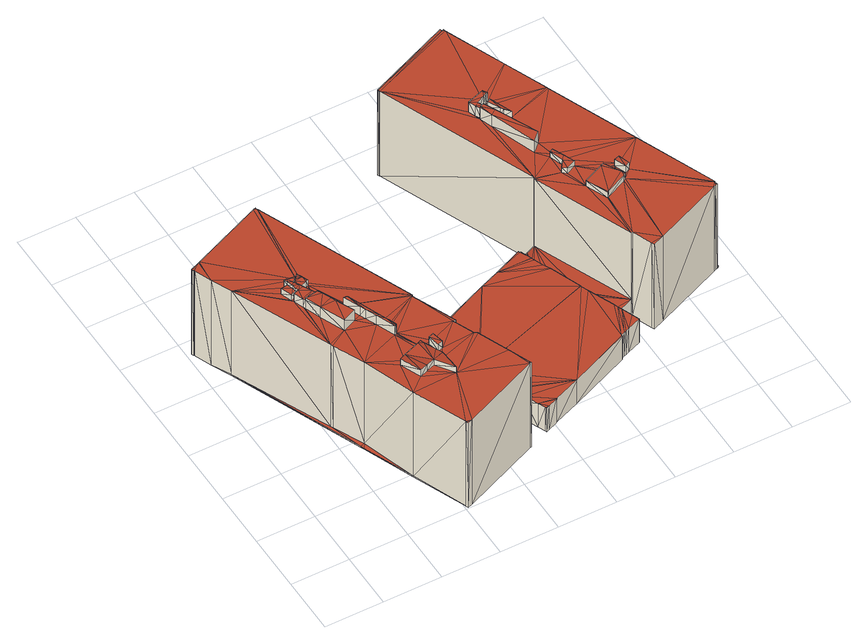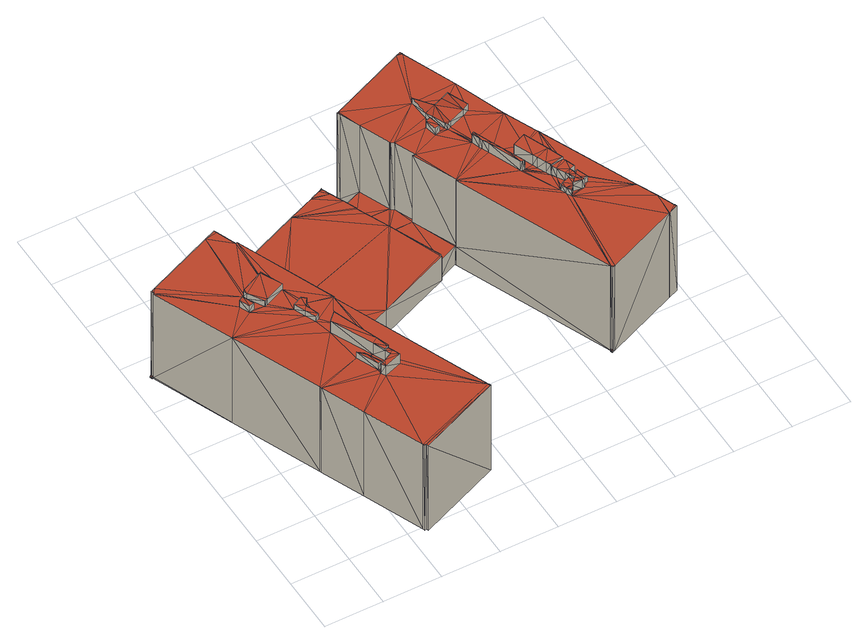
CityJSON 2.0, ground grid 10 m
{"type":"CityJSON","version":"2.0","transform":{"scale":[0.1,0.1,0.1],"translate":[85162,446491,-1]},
"CityObjects":{
"building1":{"type":"Building","attributes":{"dak_type":"multiple horizontal","data_area":2125.58,"data_coverage":0.949,"geconstateerd":false,"gid":17145542,"h_dak_50p":17.37,"h_dak_70p":17.41,"h_dak_max":20,"h_dak_min":2.81,"h_maaiveld":-0.865,"kas_warenhuis":false,"lod11_replace":false,"ondergronds_type":"above ground","oorspronkelijkbouwjaar":1961,"pw_actueel":"yes","pw_bron":"ahn3","reconstructie_methode":"tudelft3d-geoflow","reconstruction_skipped":false,"rmse_lod12":6.99,"rmse_lod13":0.809,"rmse_lod22":0.271,"rn":1,"status":"Pand in gebruik","t_run":5080.01,"val3dity_codes_lod12":"[]","val3dity_codes_lod13":"[]","val3dity_codes_lod22":"[]"},"children":["building1-1"]},
"building1-1":{"type":"BuildingPart","parents":["building1"],"geometry":[{"type":"Solid","lod":"2.2","boundaries":[[[[0,1,2]],[[2,1,3]],[[0,2,4]],[[5,1,0]],[[6,7,8]],[[9,10,7]],[[11,0,12]],[[0,11,5]],[[11,12,8]],[[12,13,8]],[[13,14,15]],[[15,14,16]],[[13,15,17]],[[18,16,14]],[[15,16,19]],[[7,6,9]],[[10,9,20]],[[17,6,8]],[[21,22,23]],[[8,13,17]],[[24,25,26]],[[27,20,26]],[[26,20,28]],[[27,26,25]],[[29,30,31]],[[30,29,28]],[[32,33,34]],[[29,26,28]],[[9,28,20]],[[35,34,36]],[[37,38,35]],[[37,22,39]],[[40,41,37]],[[9,37,28]],[[37,41,22]],[[35,38,42]],[[42,34,35]],[[39,43,44]],[[39,38,37]],[[43,39,22]],[[22,41,23]],[[36,34,33]],[[40,37,9]],[[45,22,46]],[[47,48,49]],[[50,47,51]],[[52,53,46]],[[45,53,54]],[[45,55,56]],[[57,56,58]],[[45,54,55]],[[45,46,53]],[[51,59,60]],[[50,51,61]],[[60,61,51]],[[50,61,62]],[[63,61,64]],[[65,66,67]],[[65,50,66]],[[66,50,62]],[[63,62,61]],[[47,49,51]],[[65,67,68]],[[69,70,71]],[[71,70,72]],[[69,71,73]],[[74,71,72]],[[74,72,43]],[[74,43,45]],[[69,73,75]],[[76,77,78]],[[79,78,77]],[[79,57,65]],[[80,78,79]],[[79,81,80]],[[81,65,68]],[[81,79,65]],[[45,56,57]],[[82,80,81]],[[80,82,83]],[[84,83,85]],[[86,85,87]],[[85,86,84]],[[82,85,83]],[[65,57,58]],[[45,43,22]],[[51,49,88]],[[88,89,51]],[[57,79,90]],[[90,91,92]],[[91,90,79]],[[73,71,93]],[[94,93,71]],[[46,95,96]],[[96,52,46]],[[41,40,97]],[[97,98,99]],[[97,99,41]],[[24,26,100]],[[100,101,24]],[[23,41,99]],[[99,102,23]],[[103,104,105]],[[105,106,103]],[[48,47,107]],[[107,108,48]],[[49,48,88]],[[108,88,48]],[[15,19,109]],[[109,110,15]],[[17,15,110]],[[110,111,17]],[[47,50,107]],[[112,107,50]],[[2,3,113]],[[114,113,3]],[[3,1,114]],[[115,114,1]],[[25,24,116]],[[101,116,24]],[[27,25,117]],[[116,117,25]],[[100,26,118]],[[29,118,26]],[[33,32,119]],[[119,120,33]],[[87,85,121]],[[122,121,85]],[[123,86,87]],[[87,121,123]],[[54,53,124]],[[124,125,126]],[[125,124,53]],[[127,128,129]],[[129,130,127]],[[75,73,131]],[[93,131,73]],[[76,78,132]],[[133,132,78]],[[83,84,134]],[[134,135,136]],[[134,136,83]],[[65,58,137]],[[137,138,139]],[[137,139,65]],[[50,65,139]],[[139,112,50]],[[63,64,140]],[[141,140,64]],[[64,61,142]],[[142,141,64]],[[62,63,143]],[[140,143,63]],[[59,51,144]],[[89,144,51]],[[59,144,145]],[[145,60,59]],[[134,84,123]],[[86,123,84]],[[31,30,146]],[[147,146,30]],[[148,149,150]],[[150,151,148]],[[0,4,152]],[[153,152,4]],[[13,12,154]],[[154,155,13]],[[1,5,156]],[[156,115,1]],[[157,158,159]],[[160,161,159]],[[160,159,158]],[[162,163,164]],[[165,164,163]],[[61,60,142]],[[145,142,60]],[[10,166,167]],[[167,7,10]],[[168,169,170]],[[171,170,169]],[[9,6,172]],[[173,172,6]],[[169,173,171]],[[174,171,173]],[[21,23,175]],[[102,175,23]],[[176,177,178]],[[178,179,176]],[[180,181,182]],[[182,183,180]],[[129,184,185]],[[130,185,186]],[[185,130,129]],[[12,0,154]],[[152,154,0]],[[14,13,104]],[[104,155,105]],[[155,104,13]],[[16,18,187]],[[187,188,16]],[[18,14,187]],[[104,187,14]],[[7,167,162]],[[162,8,7]],[[189,190,191]],[[191,192,189]],[[163,193,165]],[[194,165,193]],[[111,195,17]],[[111,196,195]],[[197,195,196]],[[4,2,113]],[[113,153,4]],[[19,16,188]],[[188,109,19]],[[196,103,106]],[[106,197,196]],[[198,199,200]],[[201,200,199]],[[149,202,203]],[[203,150,149]],[[137,204,138]],[[205,138,204]],[[206,207,208]],[[208,209,206]],[[207,180,183]],[[183,208,207]],[[58,56,137]],[[210,137,56]],[[211,212,213]],[[213,214,211]],[[215,198,216]],[[200,216,198]],[[217,218,219]],[[219,220,217]],[[221,222,223]],[[223,224,221]],[[225,226,227]],[[228,227,226]],[[37,35,229]],[[230,231,229]],[[230,229,35]],[[232,168,170]],[[170,233,232]],[[234,232,235]],[[233,235,232]],[[20,27,236]],[[236,117,237]],[[117,236,27]],[[29,31,118]],[[146,118,31]],[[30,28,238]],[[238,239,147]],[[238,147,30]],[[66,62,240]],[[143,240,62]],[[241,242,243]],[[244,243,242]],[[245,246,247]],[[247,248,245]],[[242,241,245]],[[246,245,241]],[[249,250,251]],[[252,251,250]],[[253,82,81]],[[254,255,253]],[[254,253,81]],[[256,257,186]],[[186,185,256]],[[258,259,260]],[[256,260,259]],[[36,33,120]],[[120,261,36]],[[262,189,192]],[[192,263,262]],[[177,262,263]],[[263,178,177]],[[264,258,265]],[[260,265,258]],[[266,267,268]],[[268,269,266]],[[250,270,252]],[[271,252,270]],[[243,244,272]],[[273,272,244]],[[5,11,156]],[[274,156,11]],[[20,236,166]],[[166,10,20]],[[275,236,237]],[[237,276,275]],[[71,74,94]],[[277,94,74]],[[8,162,11]],[[162,274,11]],[[274,162,164]],[[193,275,194]],[[276,194,275]],[[278,279,280]],[[280,281,278]],[[202,217,220]],[[220,203,202]],[[280,214,213]],[[213,281,280]],[[211,279,212]],[[278,212,279]],[[282,283,284]],[[284,285,282]],[[286,287,288]],[[289,288,287]],[[67,66,290]],[[240,290,66]],[[264,265,191]],[[191,190,264]],[[68,67,291]],[[290,291,67]],[[81,68,254]],[[291,254,68]],[[79,77,292]],[[292,91,79]],[[78,80,293]],[[293,133,78]],[[80,83,136]],[[136,293,80]],[[134,294,135]],[[295,135,294]],[[85,82,122]],[[253,122,82]],[[294,253,255]],[[255,295,294]],[[296,297,298]],[[298,299,296]],[[300,296,299]],[[299,301,300]],[[302,303,298]],[[298,297,302]],[[289,304,305]],[[305,288,289]],[[306,307,267]],[[267,266,306]],[[306,308,309]],[[309,307,306]],[[310,269,268]],[[268,311,310]],[[312,287,286]],[[286,313,312]],[[314,312,313]],[[313,315,314]],[[238,28,229]],[[37,229,28]],[[229,231,316]],[[317,316,231]],[[77,76,292]],[[132,292,76]],[[44,43,318]],[[318,319,44]],[[69,75,131]],[[131,320,69]],[[321,322,323]],[[324,323,322]],[[325,326,327]],[[323,327,326]],[[328,221,224]],[[224,329,328]],[[330,331,332]],[[332,333,330]],[[334,328,329]],[[329,335,334]],[[336,148,337]],[[151,337,148]],[[338,339,340]],[[340,341,338]],[[342,39,319]],[[44,319,39]],[[72,70,343]],[[343,344,72]],[[345,346,347]],[[347,348,345]],[[349,336,350]],[[337,350,336]],[[351,349,350]],[[350,352,351]],[[70,69,320]],[[320,343,70]],[[238,353,239]],[[354,239,353]],[[355,346,345]],[[345,356,355]],[[357,355,356]],[[356,358,357]],[[304,206,209]],[[209,305,304]],[[43,72,344]],[[344,318,43]],[[204,90,205]],[[92,205,90]],[[282,285,359]],[[360,359,285]],[[53,52,125]],[[96,125,52]],[[309,308,361]],[[362,361,308]],[[363,364,97]],[[98,97,364]],[[55,54,365]],[[124,365,54]],[[181,124,126]],[[126,182,181]],[[56,55,210]],[[365,210,55]],[[184,176,179]],[[179,185,184]],[[347,366,367]],[[367,348,347]],[[366,357,358]],[[358,367,366]],[[34,42,368]],[[368,369,34]],[[370,38,342]],[[39,342,38]],[[218,371,372]],[[372,219,218]],[[373,374,128]],[[128,127,373]],[[374,373,375]],[[376,375,373]],[[259,377,256]],[[256,378,257]],[[378,256,377]],[[377,375,376]],[[376,378,377]],[[35,36,261]],[[261,230,35]],[[32,34,369]],[[369,119,32]],[[173,6,17]],[[195,174,173]],[[195,173,17]],[[379,380,381]],[[381,382,379]],[[383,384,385]],[[386,385,384]],[[387,157,159]],[[159,388,387]],[[389,225,390]],[[227,390,225]],[[339,234,340]],[[235,340,234]],[[353,338,341]],[[341,354,353]],[[42,38,368]],[[370,368,38]],[[391,392,393]],[[393,394,391]],[[9,172,40]],[[97,40,172]],[[21,175,395]],[[395,22,21]],[[396,397,351]],[[351,352,396]],[[46,22,95]],[[395,95,22]],[[398,399,302]],[[303,302,399]],[[398,392,399]],[[391,399,392]],[[393,300,301]],[[301,394,393]],[[400,327,323]],[[323,324,401]],[[323,401,400]],[[226,387,388]],[[388,228,226]],[[158,400,160]],[[401,160,400]],[[386,159,161]],[[161,385,386]],[[402,403,404]],[[405,404,403]],[[403,389,405]],[[390,405,389]],[[363,359,360]],[[360,364,363]],[[406,45,57]],[[57,90,406]],[[74,45,406]],[[406,407,277]],[[406,277,74]],[[270,408,409]],[[409,271,270]],[[410,411,412]],[[413,412,411]],[[413,310,311]],[[311,412,413]],[[408,249,251]],[[251,409,408]],[[414,415,416]],[[417,416,415]],[[331,330,334]],[[334,335,331]],[[415,397,417]],[[396,417,397]],[[418,419,420]],[[420,421,418]],[[222,422,423]],[[423,223,222]],[[422,424,421]],[[421,420,423]],[[421,423,422]],[[424,425,421]],[[426,421,425]],[[427,428,429]],[[430,429,428]],[[431,379,432]],[[382,432,379]],[[433,431,434]],[[434,432,435]],[[432,434,431]],[[380,436,418]],[[418,381,380]],[[425,437,426]],[[438,426,437]],[[439,440,433]],[[433,434,439]],[[321,434,435]],[[435,322,321]],[[406,441,442]],[[442,407,406]],[[442,441,315]],[[314,315,441]],[[325,440,439]],[[439,326,325]],[[436,333,418]],[[332,419,418]],[[332,418,333]],[[437,443,444]],[[444,445,438]],[[444,438,437]],[[444,443,446]],[[446,447,444]],[[444,384,445]],[[383,445,384]],[[446,402,447]],[[404,447,402]],[[362,448,361]],[[449,361,448]],[[448,411,410]],[[410,449,448]],[[248,247,450]],[[450,451,248]],[[452,451,453]],[[450,453,451]],[[199,452,201]],[[453,201,452]],[[430,215,216]],[[216,429,430]],[[273,428,427]],[[427,272,273]],[[283,316,317]],[[317,284,283]],[[454,414,455]],[[416,455,414]],[[371,454,455]],[[455,372,371]],[[196,111,110]],[[188,103,110]],[[110,103,196]],[[104,188,187]],[[104,103,188]],[[188,110,109]],[[166,275,167]],[[275,166,236]],[[275,193,167]],[[162,167,163]],[[163,167,193]],[[212,278,213]],[[281,213,278]],[[294,134,122]],[[122,134,123]],[[121,122,123]],[[122,253,294]],[[133,292,132]],[[306,92,91]],[[292,133,91]],[[133,362,91]],[[293,136,295]],[[135,295,136]],[[293,295,448]],[[362,133,448]],[[408,411,249]],[[249,411,448]],[[250,249,448]],[[448,295,250]],[[308,91,362]],[[448,133,293]],[[308,306,91]],[[266,392,398]],[[393,392,266]],[[266,205,92]],[[138,205,139]],[[297,139,398]],[[398,139,205]],[[297,398,302]],[[205,266,398]],[[374,375,139]],[[266,92,306]],[[269,310,393]],[[393,413,270]],[[310,413,393]],[[270,300,393]],[[297,296,374]],[[374,296,128]],[[374,139,297]],[[296,300,254]],[[413,408,270]],[[269,393,266]],[[413,411,408]],[[377,139,375]],[[255,250,295]],[[254,250,255]],[[128,296,254]],[[346,129,128]],[[291,346,128]],[[250,254,270]],[[254,300,270]],[[184,129,357]],[[357,129,355]],[[346,355,129]],[[139,377,112]],[[291,290,346]],[[291,128,254]],[[347,346,290]],[[177,366,347]],[[189,262,347]],[[189,347,290]],[[190,189,240]],[[290,240,189]],[[184,366,176]],[[357,366,184]],[[347,262,177]],[[377,258,264]],[[377,259,258]],[[190,112,264]],[[377,264,112]],[[107,89,88]],[[89,107,112]],[[107,88,108]],[[89,112,142]],[[143,112,190]],[[143,142,112]],[[190,240,143]],[[89,145,144]],[[142,145,89]],[[141,142,140]],[[143,140,142]],[[366,177,176]],[[267,309,268]],[[267,307,309]],[[309,361,410]],[[410,268,309]],[[410,311,268]],[[311,410,412]],[[410,361,449]],[[406,90,441]],[[441,90,314]],[[90,287,312]],[[314,90,312]],[[204,289,287]],[[287,90,204]],[[206,304,204]],[[180,207,210]],[[204,207,206]],[[210,207,204]],[[304,289,204]],[[124,181,365]],[[180,365,181]],[[180,210,365]],[[204,137,210]],[[256,185,260]],[[179,265,260]],[[260,185,179]],[[263,192,191]],[[178,191,265]],[[191,178,263]],[[178,265,179]],[[356,345,358]],[[358,348,367]],[[348,358,345]],[[373,127,376]],[[376,127,130]],[[130,186,257]],[[378,376,257]],[[257,376,130]],[[116,100,117]],[[100,116,101]],[[117,100,428]],[[242,428,244]],[[428,242,237]],[[245,237,242]],[[279,430,235]],[[428,273,244]],[[237,117,428]],[[100,118,428]],[[215,430,279]],[[239,428,118]],[[235,430,428]],[[215,279,211]],[[147,239,118]],[[146,147,118]],[[280,279,233]],[[199,198,214]],[[211,198,215]],[[214,198,211]],[[452,214,280]],[[214,452,199]],[[452,280,454]],[[233,454,280]],[[248,276,245]],[[218,248,451]],[[452,218,451]],[[452,371,218]],[[452,454,371]],[[276,248,218]],[[194,276,330]],[[165,194,330]],[[276,217,330]],[[330,333,165]],[[217,276,218]],[[165,333,436]],[[414,454,171]],[[245,276,237]],[[217,334,330]],[[334,217,202]],[[171,351,397]],[[202,149,334]],[[397,415,171]],[[328,334,148]],[[379,165,380]],[[165,379,164]],[[165,436,380]],[[379,433,440]],[[379,440,164]],[[164,440,325]],[[148,334,149]],[[171,415,414]],[[428,239,354]],[[235,354,340]],[[354,235,428]],[[340,354,341]],[[454,233,171]],[[336,349,222]],[[222,221,148]],[[433,379,431]],[[222,349,422]],[[222,148,336]],[[328,148,221]],[[425,424,422]],[[349,403,422]],[[279,235,233]],[[403,425,422]],[[403,349,351]],[[171,233,170]],[[171,174,351]],[[403,351,174]],[[437,446,443]],[[437,425,446]],[[446,425,402]],[[389,403,174]],[[425,403,402]],[[174,195,389]],[[325,327,400]],[[226,400,158]],[[164,226,274]],[[226,164,400]],[[152,156,274]],[[113,152,153]],[[115,152,113]],[[115,113,114]],[[115,156,152]],[[158,157,387]],[[164,325,400]],[[226,225,195]],[[274,226,154]],[[195,197,226]],[[225,389,195]],[[155,226,197]],[[274,154,152]],[[154,226,155]],[[106,105,155]],[[106,155,197]],[[158,387,226]],[[399,391,303]],[[303,391,394]],[[301,298,303]],[[299,298,301]],[[301,303,394]],[[386,447,390]],[[444,386,384]],[[386,444,447]],[[447,404,390]],[[390,227,159]],[[390,159,386]],[[227,388,159]],[[388,227,228]],[[390,404,405]],[[283,353,238]],[[359,339,338]],[[353,282,338]],[[168,234,359]],[[97,172,168]],[[168,232,234]],[[359,234,339]],[[229,316,238]],[[282,353,283]],[[363,168,359]],[[359,338,282]],[[363,97,168]],[[168,172,169]],[[172,173,169]],[[283,238,316]],[[251,252,271]],[[271,409,251]],[[372,455,416]],[[219,372,416]],[[417,220,219]],[[220,417,396]],[[417,219,416]],[[203,352,150]],[[352,203,396]],[[396,203,220]],[[337,151,352]],[[352,350,337]],[[151,150,352]],[[332,331,329]],[[223,419,332]],[[329,331,335]],[[223,332,224]],[[223,423,420]],[[420,419,223]],[[224,332,329]],[[381,418,426]],[[421,426,418]],[[381,426,432]],[[432,382,381]],[[445,322,435]],[[435,432,445]],[[438,432,426]],[[383,322,445]],[[383,385,160]],[[383,324,322]],[[401,324,160]],[[160,324,383]],[[385,161,160]],[[445,432,438]],[[326,439,321]],[[321,323,326]],[[321,439,434]],[[272,427,429]],[[243,272,247]],[[241,247,246]],[[247,241,243]],[[272,450,247]],[[216,200,272]],[[201,272,200]],[[450,201,453]],[[450,272,201]],[[272,429,216]],[[261,369,230]],[[369,120,119]],[[120,369,261]],[[230,369,368]],[[342,318,315]],[[231,370,342]],[[318,342,319]],[[368,370,230]],[[277,318,344]],[[313,360,342]],[[230,370,231]],[[342,284,317]],[[342,285,284]],[[342,317,231]],[[360,395,364]],[[360,285,342]],[[364,99,98]],[[395,175,102]],[[395,99,364]],[[99,395,102]],[[343,94,344]],[[320,131,93]],[[277,344,94]],[[94,320,93]],[[277,407,318]],[[342,315,313]],[[318,442,315]],[[407,442,318]],[[313,286,360]],[[395,286,288]],[[95,288,305]],[[288,95,395]],[[95,305,209]],[[95,209,208]],[[395,360,286]],[[95,183,125]],[[125,183,182]],[[126,125,182]],[[125,96,95]],[[183,95,208]],[[343,320,94]]]],"semantics":{"surfaces":[{"type":"GroundSurface"},{"type":"WallSurface","on_footprint_edge":true},{"type":"WallSurface","on_footprint_edge":false},{"type":"RoofSurface"}],"values":[[0,0,0,0,0,0,0,0,0,0,0,0,0,0,0,0,0,0,0,0,0,0,0,0,0,0,0,0,0,0,0,0,0,0,0,0,0,0,0,0,0,0,0,0,0,0,0,0,0,0,0,0,0,0,0,0,0,0,0,0,0,0,0,0,0,0,0,0,0,0,0,0,0,0,0,0,0,0,0,0,0,0,0,0,0,0,1,1,1,1,1,1,1,1,1,1,1,1,1,1,1,1,2,2,1,1,1,1,1,1,1,1,1,1,1,1,1,1,1,1,1,1,1,1,1,1,1,1,1,1,1,1,1,2,2,1,1,1,1,1,1,1,1,1,1,1,1,1,1,1,1,1,1,1,1,1,1,1,1,1,1,2,2,1,1,1,1,1,1,2,2,2,2,2,1,1,1,1,2,2,1,1,2,2,1,1,2,2,2,2,2,2,2,1,1,1,1,1,1,1,1,1,1,1,2,2,2,2,1,2,2,1,1,1,1,2,2,2,2,2,2,2,2,2,2,2,2,1,1,2,2,2,2,2,2,2,2,2,2,1,1,1,2,2,2,2,1,1,1,1,1,1,1,1,1,1,2,2,2,2,2,2,2,2,1,1,1,2,2,2,2,1,1,2,2,2,2,2,2,2,2,2,2,2,2,1,1,1,1,2,2,1,1,1,1,1,2,2,2,2,2,2,2,2,2,2,2,2,2,2,1,1,2,2,1,1,1,1,1,1,1,1,1,1,2,2,1,1,2,2,2,2,2,2,2,2,2,2,2,2,2,2,2,2,2,2,2,2,1,1,2,2,1,1,1,1,1,1,2,2,2,2,2,2,2,2,2,2,2,2,2,2,1,1,1,1,2,2,2,2,2,2,1,1,2,2,2,2,2,2,2,2,1,1,2,2,2,2,1,1,2,2,2,2,1,1,2,2,1,1,2,2,2,2,2,2,1,1,1,1,2,2,2,2,2,2,2,2,2,2,2,1,1,1,1,1,1,1,2,2,2,2,2,2,2,2,2,2,2,2,1,1,2,2,1,1,1,1,2,2,1,1,2,2,2,2,2,2,2,2,2,2,2,2,2,2,2,2,2,2,2,2,2,1,1,1,1,1,2,2,2,2,2,2,2,2,2,2,2,2,2,2,2,2,2,2,2,2,2,2,2,2,2,2,2,2,2,2,2,2,2,2,2,2,2,2,2,2,2,2,2,2,2,2,2,2,2,2,2,2,2,2,2,2,2,2,2,2,2,2,2,2,2,2,2,2,2,2,2,2,2,2,2,2,3,3,3,3,3,3,3,3,3,3,3,3,3,3,3,3,3,3,3,3,3,3,3,3,3,3,3,3,3,3,3,3,3,3,3,3,3,3,3,3,3,3,3,3,3,3,3,3,3,3,3,3,3,3,3,3,3,3,3,3,3,3,3,3,3,3,3,3,3,3,3,3,3,3,3,3,3,3,3,3,3,3,3,3,3,3,3,3,3,3,3,3,3,3,3,3,3,3,3,3,3,3,3,3,3,3,3,3,3,3,3,3,3,3,3,3,3,3,3,3,3,3,3,3,3,3,3,3,3,3,3,3,3,3,3,3,3,3,3,3,3,3,3,3,3,3,3,3,3,3,3,3,3,3,3,3,3,3,3,3,3,3,3,3,3,3,3,3,3,3,3,3,3,3,3,3,3,3,3,3,3,3,3,3,3,3,3,3,3,3,3,3,3,3,3,3,3,3,3,3,3,3,3,3,3,3,3,3,3,3,3,3,3,3,3,3,3,3,3,3,3,3,3,3,3,3,3,3,3,3,3,3,3,3,3,3,3,3,3,3,3,3,3,3,3,3,3,3,3,3,3,3,3,3,3,3,3,3,3,3,3,3,3,3,3,3,3,3,3,3,3,3,3,3,3,3,3,3,3,3,3,3,3,3,3,3,3,3,3,3,3,3,3,3,3,3,3,3,3,3,3,3,3,3,3,3,3,3,3,3,3,3,3,3,3,3,3,3,3,3,3,3,3,3,3,3,3,3,3,3,3,3,3,3,3,3,3,3,3,3,3,3,3,3]]}}]}
},
"vertices":[
[24,482,1],[10,472,1],[8,474,1],[9,472,1],[8,476,1],[10,471,1],[264,266,1],[129,186,1],[37,408,1],[265,265,1],[131,181,1],[22,442,1],[26,483,1],[148,534,1],[152,535,1],[154,532,1],[154,535,1],[154,531,1],[153,536,1],[155,532,1],[166,96,1],[298,283,1],[423,335,1],[298,280,1],[205,1,1],[203,5,1],[212,4,1],[203,6,1],[331,98,1],[344,59,1],[345,65,1],[347,60,1],[382,74,1],[382,76,1],[388,77,1],[376,90,1],[381,77,1],[366,112,1],[405,84,1],[449,102,1],[297,279,1],[299,280,1],[403,83,1],[551,146,1],[552,145,1],[576,199,1],[456,348,1],[430,646,1],[429,646,1],[428,649,1],[430,645,1],[429,649,1],[505,369,1],[506,366,1],[507,366,1],[516,369,1],[522,372,1],[606,211,1],[538,379,1],[428,650,1],[570,709,1],[571,705,1],[575,702,1],[574,705,1],[574,706,1],[539,379,1],[617,601,1],[647,528,1],[648,525,1],[568,153,1],[561,150,1],[579,192,1],[558,149,1],[586,174,1],[576,198,1],[591,162,1],[624,174,1],[622,179,1],[643,182,1],[609,212,1],[759,230,1],[710,374,1],[766,239,1],[763,232,1],[766,233,1],[767,238,1],[769,234,1],[767,239,1],[428,649,184],[429,649,184],[606,211,40],[609,212,184],[606,211,184],[586,174,52],[579,192,52],[456,348,53],[505,369,53],[297,279,40],[297,279,53],[299,280,53],[212,4,184],[205,1,184],[298,280,53],[152,534,4],[152,535,4],[152,535,184],[152,534,184],[430,646,184],[429,646,184],[155,532,4],[154,532,5],[154,531,5],[430,645,184],[8,474,184],[9,472,184],[10,472,184],[203,5,184],[203,6,184],[344,59,184],[382,74,52],[382,76,52],[767,239,4],[767,238,4],[769,234,3],[507,366,38],[506,366,53],[507,366,53],[579,438,209],[579,438,184],[547,508,184],[547,508,209],[591,162,52],[624,174,184],[643,182,184],[766,233,3],[766,233,184],[763,232,184],[538,379,38],[538,379,184],[539,379,184],[574,705,184],[574,706,184],[571,705,184],[575,702,184],[428,650,184],[570,709,184],[347,60,184],[345,65,184],[164,298,184],[176,270,184],[176,270,203],[164,298,203],[24,482,184],[8,476,184],[26,483,184],[148,534,184],[10,471,184],[125,372,184],[111,374,184],[125,372,196],[111,374,202],[125,372,202],[37,408,3],[109,241,7],[37,408,184],[109,241,184],[131,181,3],[129,186,3],[294,190,40],[262,265,40],[294,190,184],[262,265,184],[265,265,40],[264,266,40],[264,266,184],[298,283,53],[534,536,184],[547,543,184],[547,543,205],[534,536,205],[515,348,39],[508,366,38],[508,366,53],[515,348,53],[538,527,184],[538,527,205],[538,527,209],[153,536,4],[154,535,4],[556,547,184],[552,554,184],[552,554,205],[556,547,205],[111,237,7],[111,237,184],[154,531,184],[153,531,5],[153,531,184],[234,146,184],[225,166,184],[234,146,195],[225,166,195],[180,261,184],[180,261,203],[538,378,38],[538,378,184],[517,342,39],[515,347,39],[515,347,53],[517,342,53],[522,372,38],[240,149,184],[240,149,199],[235,169,199],[235,169,184],[239,136,184],[239,136,195],[188,242,184],[201,210,184],[201,210,203],[188,242,203],[147,305,184],[141,319,184],[141,319,206],[147,305,206],[136,371,184],[132,380,184],[136,371,196],[132,380,196],[366,112,40],[376,90,52],[366,112,52],[289,191,40],[289,191,184],[304,155,40],[304,155,184],[166,96,3],[166,96,184],[331,98,40],[331,98,184],[617,601,184],[192,118,198],[192,118,184],[205,123,197],[205,123,184],[177,153,184],[177,153,198],[188,158,197],[188,158,184],[661,321,184],[669,325,184],[661,321,198],[669,325,198],[766,239,4],[710,374,184],[766,239,184],[531,524,205],[531,524,209],[527,532,184],[531,524,184],[527,532,205],[381,77,52],[553,546,184],[553,546,205],[522,544,184],[522,544,205],[596,327,184],[596,327,196],[631,342,196],[631,342,184],[662,343,184],[662,343,199],[220,128,196],[220,128,184],[22,442,184],[134,184,9],[134,184,184],[576,198,52],[248,152,199],[248,152,184],[244,172,184],[244,172,199],[351,150,40],[357,136,40],[357,136,52],[351,150,52],[550,263,52],[550,263,39],[529,315,53],[529,315,39],[647,528,184],[648,525,184],[622,179,184],[759,230,184],[764,238,4],[764,238,184],[586,408,184],[580,405,184],[580,405,195],[586,408,195],[594,390,184],[594,390,195],[588,381,184],[588,381,195],[523,327,39],[523,327,53],[612,290,184],[612,290,196],[614,291,184],[614,291,196],[635,344,184],[635,344,196],[550,262,39],[550,262,52],[555,249,40],[555,249,52],[357,134,40],[357,134,52],[551,146,52],[552,145,52],[568,153,52],[112,358,196],[112,358,202],[109,368,196],[109,368,202],[97,366,184],[97,366,196],[109,368,184],[150,297,184],[150,297,206],[141,255,184],[141,255,207],[124,296,206],[124,296,184],[164,265,184],[164,265,207],[165,298,184],[165,298,203],[310,151,40],[309,152,40],[309,152,184],[310,151,184],[449,102,52],[561,150,52],[558,149,52],[572,502,197],[572,502,184],[556,539,184],[556,539,198],[169,298,184],[169,298,203],[171,297,184],[171,297,203],[309,151,40],[309,151,184],[563,510,184],[563,510,198],[560,516,184],[560,516,198],[334,190,40],[334,190,53],[650,308,196],[650,308,184],[333,192,40],[333,192,53],[516,369,38],[550,537,184],[550,537,198],[403,83,52],[388,77,52],[405,84,52],[203,211,184],[203,211,203],[565,424,209],[565,424,184],[537,501,184],[537,501,209],[529,523,184],[529,523,209],[106,343,184],[112,327,184],[112,327,202],[106,343,202],[117,363,202],[117,363,196],[123,369,202],[123,369,196],[129,376,184],[129,376,196],[136,370,184],[136,370,196],[586,363,195],[586,363,184],[602,371,184],[602,371,195],[423,335,53],[193,242,203],[193,242,184],[579,369,184],[579,369,195],[107,374,184],[107,374,202],[136,360,184],[140,361,184],[136,360,196],[140,361,196],[576,199,40],[576,199,52],[653,341,184],[653,341,198],[651,317,196],[651,317,184],[636,344,196],[636,344,184],[200,226,184],[198,230,184],[200,226,203],[198,230,203],[114,323,202],[114,323,206],[136,327,206],[136,327,202],[137,328,184],[137,328,206],[136,327,184],[132,335,184],[132,335,202],[241,99,195],[241,99,184],[239,135,195],[239,135,184],[115,346,184],[115,346,202],[113,351,184],[113,351,196],[113,351,202],[114,323,184],[125,348,184],[125,348,202],[104,347,196],[104,347,184],[573,207,40],[573,207,52],[122,354,184],[122,354,196],[122,354,202],[136,359,184],[136,359,196],[654,311,184],[654,311,196],[216,169,196],[216,169,184],[222,172,184],[222,172,196],[205,212,184],[205,212,203]
]}
